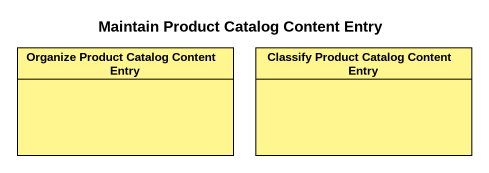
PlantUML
@startuml
title Maintain Product Catalog Content Entry
hide circle
hide empty members
class "Organize Product Catalog Content Entry" as Organize_Product_Catalog #FFF68F
class "Classify Product Catalog Content Entry" as Classify_Product_Catalog #FFF68F
@enduml
